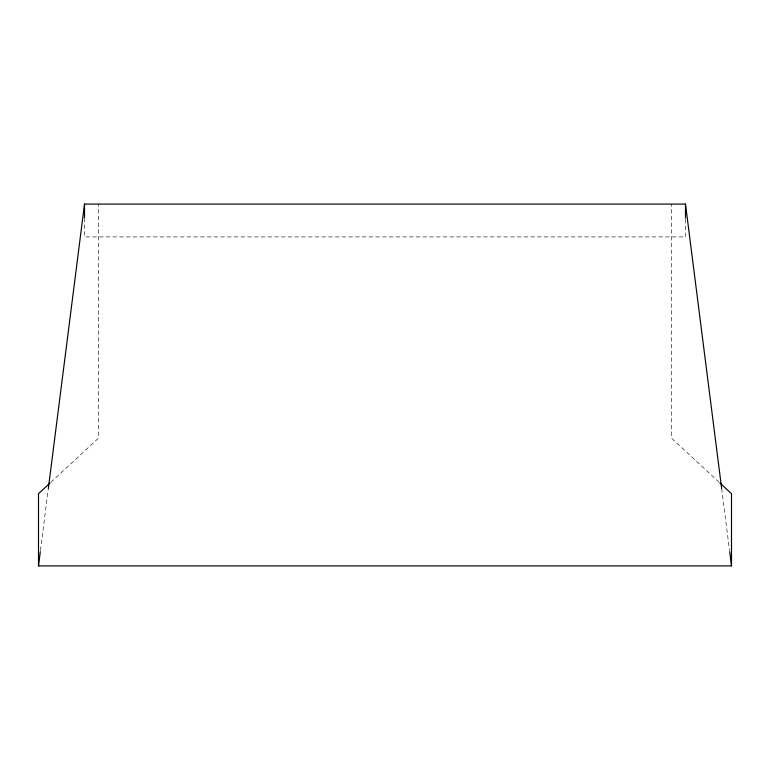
<?xml version="1.0" encoding="UTF-8"?>
<svg xmlns="http://www.w3.org/2000/svg" width="770" height="770" viewBox="0 0 770 770"><rect width="100%" height="100%" fill="white"/><g stroke="black" fill="none" stroke-linecap="round" stroke-linejoin="round"><path stroke-width="0.58" stroke-dasharray="3.85 2.89" d="M40.464 550.434L48.337 488.546M50.83 482.28L98.377 438.255L98.377 204.089M719.17 482.28L671.623 438.255L671.623 204.089M721.663 488.546L729.537 550.434M685.483 219.334L685.483 236.919L84.517 236.919L84.517 219.334"/><path stroke-width="1.16" d="M720.056 483.088L731.5 493.695L731.5 565.912L38.5 565.912L40.319 551.628M48.337 488.546L84.517 204.089L685.483 204.089L721.663 488.546M49.944 483.088L38.5 493.695L38.5 565.912M729.681 551.628L731.5 565.912M685.483 204.089L685.483 218.16M84.517 204.089L84.517 218.16"/></g></svg>
